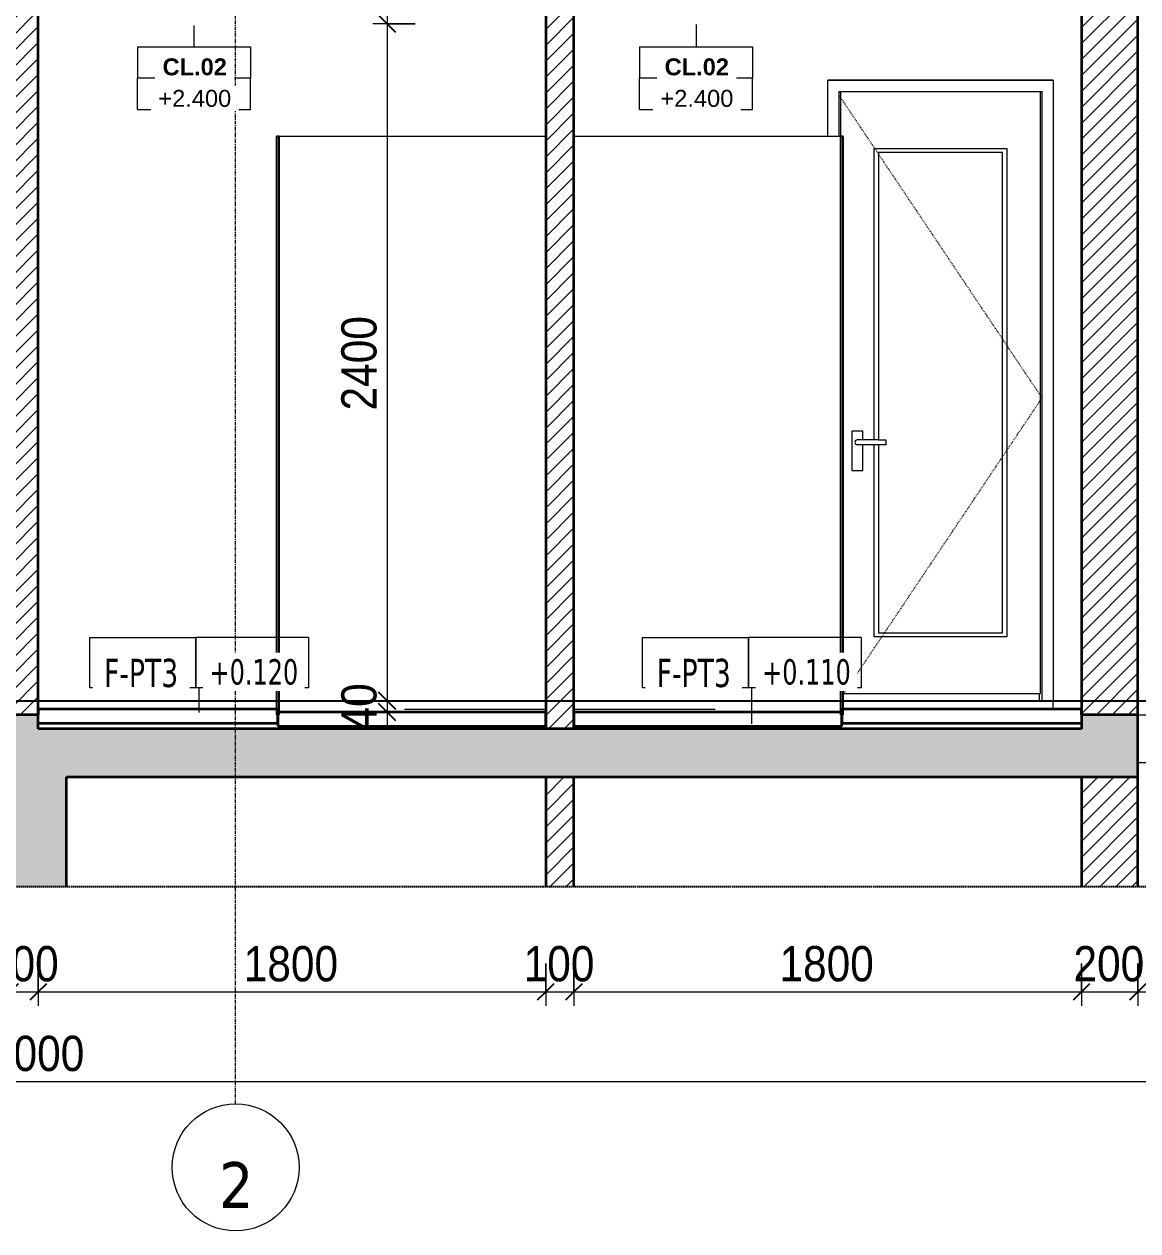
# Model space of a CAD drawing. Header units: millimetres. Extents: x 31499 to 223976, y 3719 to 80291.
# Drawn here: x 64151 to 68101, y 3721 to 7998 of the extents above; entities that cross this region are included whole.
import ezdxf

# ---------------------------------------------------------------- set-up
doc = ezdxf.new("R2010")
doc.units = ezdxf.units.MM
for name, pattern in [('Centre', [31.75, 6.35, -4.7625, 15.875, -4.7625]), ('Dash', [6, 3, -3]), ('Grid Line', [22.225, 12.7, -3.175, 3.175, -3.175]), ('Hidden', [7.14375, 4.7625, -2.38125])]:
    doc.linetypes.add(name, pattern=pattern)
for name, color, linetype, lineweight in [('0-5', 170, 'Continuous', 5), ('A-ANNO-DIMS', 211, 'Continuous', 9), ('A-ANNO-DIMS-50', 211, 'Continuous', 9), ('A-CLNG-IDEN', 151, 'Continuous', 9), ('A-DETL-GENF', 92, 'Continuous', 18), ('A-DETL-GENF-4', 92, 'Hidden', 25), ('A-DETL-GENF-5', 9, 'Continuous', 18), ('A-DETL-GENF-HDLN-1', 7, 'Dash', 18), ('A-DETL-MEDM', 33, 'Continuous', 35), ('A-DOOR', 31, 'Continuous', 18), ('A-DOOR-1', 7, 'Continuous', 18), ('A-FLOR-3', 7, 'Continuous', 18), ('A-FLOR-FNSH-1', 250, 'Continuous', 35), ('A-FLOR-IDEN', 11, 'Continuous', 9), ('A-FLOR-LEVL-2', 51, 'Centre', 9), ('A-GLAZ-CURT', 52, 'Continuous', 18), ('A-GLAZ-CURT-1', 90, 'Continuous', 25), ('A-GLAZ-CURT-2', 7, 'Continuous', 18), ('A-WALL', 113, 'Continuous', 18), ('A-WALL-5', 250, 'Continuous', 35), ('A-WALL-6', 7, 'Continuous', 18), ('A-WALL-PATT-1', 9, 'Continuous', 18), ('A-WALL-PATT-2', 111, 'Continuous', 18), ('M-EQPM', 50, 'Continuous', 18), ('M-EQPM-1', 50, 'Continuous', 25), ('S-GRID-1', 1, 'Grid Line', 9), ('S-GRID-IDEN', 1, 'Continuous', 9)]:
    doc.layers.add(name, color=color, linetype=linetype, lineweight=lineweight)
doc.styles.add('Arial_2', font='arial.ttf', dxfattribs={"height": 60})
doc.styles.add('Arial_B_3', font='arialbd.ttf', dxfattribs={"height": 60})
doc.styles.add('Tahoma', font='tahoma.ttf', dxfattribs={"width": 0.8, "height": 100})
doc.styles.add('Tahoma_1', font='tahoma.ttf', dxfattribs={"width": 0.8, "height": 90})
doc.styles.add('Tahoma_B', font='tahomabd.ttf', dxfattribs={"height": 162.5})
doc.styles.add('UTM Avo', font='', dxfattribs={"width": 0.9, "height": 125})
doc.styles.get('UTM Avo').set_extended_font_data('UTM Avo')
doc.dimstyles.new('1_Dim_chi_tiet_2_5', dxfattribs={"dimscale": 304.8, "dimtxt": 124.912619, "dimasz": 0.19685, "dimexe": 0.164042, "dimexo": 0.0625, "dimgap": 0.016404, "dimtad": 1, "dimdec": 0, "dimrnd": 5, "dimzin": 0, "dimdsep": 46, "dimtxsty": 'UTM Avo', "dimblk1": 'OBLIQUE', "dimblk2": 'OBLIQUE', "dimsah": 1, "dimcen": 0.09, "dimdle": 0.164042, "dimazin": 0, "dimtfac": 1, "dimtdec": 4, "dimtix": 1, "dimtmove": 0, "dimatfit": 3, "dimfxl": 0.328084, "dimfxlon": 1, "dimtvp": 1, "dimtolj": 1, "dimtzin": 0, "dimarcsym": 2})
pattern_1 = [(45, (37692.334, 15875), (-28.28427, 28.28427), [])]
pattern_2 = [(45, (63740.723, 15875), (-28.28427, 28.28427), [])]

# ---------------------------------------------------------------- blocks, each defined once
blk = doc.blocks.new('NCV_TKTC_KET CAU_rvt-3-TKCS_CĂN HỘ LOẠI 2A - MẶT CẮT 2')
at = {"layer": 'A-FLOR-3'}
for p, q in [((42052.6, 5550), (42452.6, 5550)), ((42452.6, 5380), (42052.6, 5380))]:
    blk.add_line(p, q, dxfattribs=at)
blk = doc.blocks.new('DOOR_CW_01 CANH MO-PANEL KINH - DIG_02-800x2200-CỬA NHÔM KÍNH-V40-TKCS_CĂN HỘ LOẠI 2A - MẶT CẮT 2')
at = {"layer": 'A-DETL-GENF-HDLN-1'}
for p, q in [((41712.6, 6673.5), (40992.6, 7747)), ((41007.6, 5622.4), (41712.6, 6673.5))]:
    blk.add_line(p, q, dxfattribs=at)
at = {"layer": 'A-DOOR-1'}
for p, q in [((41752.6, 7800), (40952.6, 7800)), ((40952.6, 7600), (40952.6, 7800)), ((41752.6, 7800), (41752.6, 5600)), ((40992.6, 7760), (40992.6, 7600)), ((40992.6, 7760), (41712.6, 7760)), ((41707.6, 7758), (40997.6, 7758)), ((40997.6, 7758), (40997.6, 7600)), ((41707.6, 5626), (41707.6, 7758)), ((41712.6, 5600), (41712.6, 7760)), ((41117.6, 6524.5), (41117.6, 7558)), ((41117.6, 7558), (41587.6, 7558)), ((41132.6, 7543), (41132.6, 6524.5)), ((41572.6, 7543), (41132.6, 7543)), ((41572.6, 5841), (41572.6, 7543)), ((41587.6, 7558), (41587.6, 5826)), ((41077.3, 6556), (41037.8, 6556)), ((41037.8, 6556), (41037.8, 6416)), ((41077.3, 6524.5), (41077.3, 6556)), ((41132.6, 6524.5), (41057.6, 6524.5)), ((41132.6, 6507.5), (41057.6, 6507.5)), ((41077.3, 6416), (41077.3, 6507.5)), ((41117.6, 5826), (41117.6, 6507.5)), ((41132.6, 6524.5), (41158.4, 6524.5)), ((41132.6, 6507.5), (41132.6, 5841)), ((41158.4, 6507.5), (41132.6, 6507.5)), ((41158.4, 6524.5), (41158.4, 6507.5)), ((41037.8, 6416), (41077.3, 6416)), ((41587.6, 5826), (41117.6, 5826)), ((41132.6, 5841), (41572.6, 5841)), ((41007.6, 5626), (41707.6, 5626)), ((41702.6, 5626), (41702.6, 5600)), ((41752.6, 5600), (41712.6, 5600))]:
    blk.add_line(p, q, dxfattribs=at)
for start, end in [(90, 180), (180, 270)]:
    blk.add_arc((41057.6, 6516), 8.5, start, end, dxfattribs=at)
blk = doc.blocks.new('System Panel - Glazed-901210-TKCS_CĂN HỘ LOẠI 2A - MẶT CẮT 2')
at = {"layer": 'A-GLAZ-CURT-1'}
for p, q in [((39007.564287, 7600), (38997.564287, 7600)), ((38997.564287, 7600), (38997.564287, 5550)), ((39007.564287, 5550), (39007.564287, 7600)), ((38997.564287, 5550), (39007.564287, 5550))]:
    blk.add_line(p, q, dxfattribs=at)
blk = doc.blocks.new('System Panel - Glazed-901211-TKCS_CĂN HỘ LOẠI 2A - MẶT CẮT 2')
at = {"layer": 'A-GLAZ-CURT-2'}
blk.add_line((39452.4, 7600), (39007.6, 7600), dxfattribs=at)
blk = doc.blocks.new('System Panel - Glazed-901212-TKCS_CĂN HỘ LOẠI 2A - MẶT CẮT 2')
at = {"layer": 'A-GLAZ-CURT-2'}
blk.add_line((39952.6, 7600), (39452.4, 7600), dxfattribs=at)
blk = doc.blocks.new('System Panel - Glazed-901217-TKCS_CĂN HỘ LOẠI 2A - MẶT CẮT 2')
at = {"layer": 'A-GLAZ-CURT-2'}
blk.add_line((40552.8, 7600), (40052.6, 7600), dxfattribs=at)
blk = doc.blocks.new('System Panel - Glazed-901218-TKCS_CĂN HỘ LOẠI 2A - MẶT CẮT 2')
at = {"layer": 'A-GLAZ-CURT-1'}
for p, q in [((41007.564287, 7600), (40997.564287, 7600)), ((40997.564287, 7600), (40997.564287, 5550)), ((41007.564287, 5550), (41007.564287, 7600)), ((40997.564287, 5550), (41007.564287, 5550))]:
    blk.add_line(p, q, dxfattribs=at)
blk = doc.blocks.new('System Panel - Glazed-901219-TKCS_CĂN HỘ LOẠI 2A - MẶT CẮT 2')
at = {"layer": 'A-GLAZ-CURT-2'}
blk.add_line((40997.6, 7600), (40552.8, 7600), dxfattribs=at)
blk = doc.blocks.new('NCV_TKTC_TANG 2_rvt-3-TKCS_CĂN HỘ LOẠI 2A - MẶT CẮT 2')
at = {"layer": 'A-WALL-PATT-1'}
h = blk.add_hatch(dxfattribs=at)
h.set_pattern_fill('FP_8', color=256, style=0, pattern_type=2)
h.set_pattern_definition(pattern_1)
h.paths.add_polyline_path([(39952.6, 5500), (40052.6, 5500), (40052.6, 8730), (39952.6, 8730), (39952.6, 5550)])
h = blk.add_hatch(dxfattribs=at)
h.set_pattern_fill('FP_8', color=256, style=0, pattern_type=2)
h.set_pattern_definition(pattern_1)
h.paths.add_polyline_path([(38052.6, 5550), (38152.6, 5550), (38152.6, 8350), (38052.6, 8350), (38052.6, 6096.2)])
at = {"layer": 'A-FLOR-3'}
for p, q in [((39452, 5570), (39952.6, 5570)), ((40052.6, 5570), (40553.2, 5570)), ((41007.6, 5600), (41752.6, 5600)), ((41752.6, 5570), (41752.6, 5600))]:
    blk.add_line(p, q, dxfattribs=at)
at = {"layer": 'A-FLOR-FNSH-1'}
for p, q in [((39002.6, 5570), (38152.6, 5570)), ((38152.6, 5570), (38152.6, 5550)), ((39002.6, 5520), (39002.6, 5570)), ((41852.6, 5570), (41002.6, 5570)), ((41002.6, 5570), (41002.6, 5520)), ((41852.6, 5550), (41852.6, 5570)), ((38152.6, 5520), (39002.6, 5520)), ((39952.6, 5560), (39002.6, 5560)), ((39002.6, 5560), (39002.6, 5510)), ((39952.6, 5510), (39952.6, 5560)), ((41002.6, 5560), (40052.6, 5560)), ((40052.6, 5560), (40052.6, 5510)), ((41002.6, 5510), (41002.6, 5560)), ((41002.6, 5520), (41852.6, 5520)), ((39002.6, 5510), (39952.6, 5510)), ((40052.6, 5510), (41002.6, 5510))]:
    blk.add_line(p, q, dxfattribs=at)
at = {"layer": 'A-WALL-5'}
for p, q in [((39952.6, 8730), (39952.6, 5500)), ((40052.6, 5500), (40052.6, 8730)), ((38152.6, 5550), (38152.6, 8350))]:
    blk.add_line(p, q, dxfattribs=at)
at = {"layer": 'A-WALL-6'}
for p, q in [((41852.6, 5570), (41852.6, 8000)), ((40952.6, 7600), (40952.6, 7800)), ((40952.6, 7800), (41752.6, 7800)), ((41752.6, 7800), (41752.6, 5600)), ((41752.6, 5600), (41007.6, 5600))]:
    blk.add_line(p, q, dxfattribs=at)
at = {"layer": 'A-DOOR'}
blk.add_blockref('DOOR_CW_01 CANH MO-PANEL KINH - DIG_02-800x2200-CỬA NHÔM KÍNH-V40-TKCS_CĂN HỘ LOẠI 2A - MẶT CẮT 2', (0, 0), dxfattribs=at)
at = {"layer": 'A-GLAZ-CURT'}
for name in ['System Panel - Glazed-901210-TKCS_CĂN HỘ LOẠI 2A - MẶT CẮT 2', 'System Panel - Glazed-901211-TKCS_CĂN HỘ LOẠI 2A - MẶT CẮT 2', 'System Panel - Glazed-901212-TKCS_CĂN HỘ LOẠI 2A - MẶT CẮT 2', 'System Panel - Glazed-901217-TKCS_CĂN HỘ LOẠI 2A - MẶT CẮT 2', 'System Panel - Glazed-901219-TKCS_CĂN HỘ LOẠI 2A - MẶT CẮT 2', 'System Panel - Glazed-901218-TKCS_CĂN HỘ LOẠI 2A - MẶT CẮT 2']:
    blk.add_blockref(name, (0, 0), dxfattribs=at)
blk = doc.blocks.new('NCV_TKTC_TANG 1_rvt-3-TKCS_CĂN HỘ LOẠI 2A - MẶT CẮT 2')
at = {"layer": 'A-WALL-PATT-1'}
h = blk.add_hatch(dxfattribs=at)
h.set_pattern_fill('FP_8', color=256, style=0, pattern_type=2)
h.set_pattern_definition(pattern_1)
h.paths.add_polyline_path([(40052.6, 4940), (40052.6, 5330), (39952.6, 5330), (39952.6, 4940)])
at = {"layer": 'A-WALL-5'}
for p, q in [((39952.6, 5330), (39952.6, 4940)), ((40052.6, 4940), (40052.6, 5330))]:
    blk.add_line(p, q, dxfattribs=at)
at = {"layer": 'A-WALL-6'}
blk.add_line((41852.6, 4940), (41852.6, 5330), dxfattribs=at)
blk = doc.blocks.new('TKTC_XREF_251221_MB TANG 2-7 - TKTC_XREF_251221_MB TANG 2-7-2039446-TKCS_CĂN HỘ LOẠI 2A - MẶT CẮT 2')
at = {"layer": 'M-EQPM-1'}
blk.add_line((33652.6, 5600), (42967, 5600), dxfattribs=at)
blk = doc.blocks.new('BORDER VIEW - BORDER VIEW-3699670-TKCS_CĂN HỘ LOẠI 2A - MẶT CẮT 2')
at = {"layer": 'A-DETL-GENF-4'}
blk.add_line((42817, 4940), (33502.6, 4940), dxfattribs=at)
blk = doc.blocks.new('Grid - M_Grid Head - Circle-353313-TKCS_CĂN HỘ LOẠI 2A - MẶT CẮT 2')
at = {"layer": 'S-GRID-IDEN'}
blk.add_circle((33652.6, 3945.8), 225, dxfattribs=at)
blk = doc.blocks.new('DIMBLOCK82-TKCS_CĂN HỘ LOẠI 2A - MẶT CẮT 2')
at = {"layer": 'A-ANNO-DIMS-50'}
for p, q in [((64101, 4668.1), (64101, 4518.1)), ((64101, 4568.1), (64101, 4668.1)), ((64201, 4668.1), (64201, 4518.1)), ((64201, 4568.1), (64201, 4668.1)), ((64101, 4568.1), (64201, 4568.1))]:
    blk.add_line(p, q, dxfattribs=at)
at = {"layer": 'A-ANNO-DIMS-50', "lineweight": 25}
for p, q in [((64101, 4568.1), (64131, 4598.1)), ((64201, 4568.1), (64231, 4598.1)), ((64101, 4568.1), (64071, 4538.1)), ((64201, 4568.1), (64171, 4538.1))]:
    blk.add_line(p, q, dxfattribs=at)
at = {"layer": 'A-ANNO-DIMS-50', "color": 0, "insert": (64022.6, 4730.4), "char_height": 125, "width": 308.118, "attachment_point": 1, "line_spacing_factor": 1.110334, "style": 'UTM Avo'}
blk.add_mtext('100', dxfattribs=at)
blk = doc.blocks.new('_Oblique')
at = {"color": 0, "linetype": 'ByBlock', "lineweight": -2}
blk.add_line((-0.5, -0.5), (0.5, 0.5), dxfattribs=at)
blk = doc.blocks.new('DIMBLOCK83-TKCS_CĂN HỘ LOẠI 2A - MẶT CẮT 2')
at = {"layer": 'A-ANNO-DIMS-50'}
for p, q in [((64201, 4668.1), (64201, 4518.1)), ((64201, 4568.1), (64201, 4668.1)), ((66001, 4668.1), (66001, 4518.1)), ((66001, 4568.1), (66001, 4668.1)), ((64201, 4568.1), (66001, 4568.1))]:
    blk.add_line(p, q, dxfattribs=at)
at = {"layer": 'A-ANNO-DIMS-50', "lineweight": 25}
for p, q in [((64201, 4568.1), (64231, 4598.1)), ((66001, 4568.1), (66031, 4598.1)), ((64201, 4568.1), (64171, 4538.1)), ((66001, 4568.1), (65971, 4538.1))]:
    blk.add_line(p, q, dxfattribs=at)
at = {"layer": 'A-ANNO-DIMS-50', "color": 0, "insert": (64929.8, 4730.4), "char_height": 125, "width": 410.824, "attachment_point": 1, "line_spacing_factor": 1.110334, "style": 'UTM Avo'}
blk.add_mtext('1800', dxfattribs=at)
blk = doc.blocks.new('DIMBLOCK84-TKCS_CĂN HỘ LOẠI 2A - MẶT CẮT 2')
at = {"layer": 'A-ANNO-DIMS-50'}
for p, q in [((66001, 4668.1), (66001, 4518.1)), ((66001, 4568.1), (66001, 4668.1)), ((66101, 4668.1), (66101, 4518.1)), ((66101, 4568.1), (66101, 4668.1)), ((66001, 4568.1), (66101, 4568.1))]:
    blk.add_line(p, q, dxfattribs=at)
at = {"layer": 'A-ANNO-DIMS-50', "lineweight": 25}
for p, q in [((66001, 4568.1), (66031, 4598.1)), ((66101, 4568.1), (66131, 4598.1)), ((66001, 4568.1), (65971, 4538.1)), ((66101, 4568.1), (66071, 4538.1))]:
    blk.add_line(p, q, dxfattribs=at)
at = {"layer": 'A-ANNO-DIMS-50', "color": 0, "insert": (65922.6, 4730.4), "char_height": 125, "width": 308.118, "attachment_point": 1, "line_spacing_factor": 1.110334, "style": 'UTM Avo'}
blk.add_mtext('100', dxfattribs=at)
blk = doc.blocks.new('DIMBLOCK85-TKCS_CĂN HỘ LOẠI 2A - MẶT CẮT 2')
at = {"layer": 'A-ANNO-DIMS-50'}
for p, q in [((66101, 4668.1), (66101, 4518.1)), ((66101, 4568.1), (66101, 4668.1)), ((67901, 4668.1), (67901, 4518.1)), ((67901, 4568.1), (67901, 4668.1)), ((66101, 4568.1), (67901, 4568.1))]:
    blk.add_line(p, q, dxfattribs=at)
at = {"layer": 'A-ANNO-DIMS-50', "lineweight": 25}
for p, q in [((66101, 4568.1), (66131, 4598.1)), ((67901, 4568.1), (67931, 4598.1)), ((66101, 4568.1), (66071, 4538.1)), ((67901, 4568.1), (67871, 4538.1))]:
    blk.add_line(p, q, dxfattribs=at)
at = {"layer": 'A-ANNO-DIMS-50', "color": 0, "insert": (66829.8, 4730.4), "char_height": 125, "width": 410.824, "attachment_point": 1, "line_spacing_factor": 1.110334, "style": 'UTM Avo'}
blk.add_mtext('1800', dxfattribs=at)
blk = doc.blocks.new('DIMBLOCK86-TKCS_CĂN HỘ LOẠI 2A - MẶT CẮT 2')
at = {"layer": 'A-ANNO-DIMS-50'}
for p, q in [((67901, 4668.1), (67901, 4518.1)), ((67901, 4568.1), (67901, 4668.1)), ((68101, 4668.1), (68101, 4518.1)), ((68101, 4568.1), (68101, 4668.1)), ((67901, 4568.1), (68101, 4568.1))]:
    blk.add_line(p, q, dxfattribs=at)
at = {"layer": 'A-ANNO-DIMS-50', "lineweight": 25}
for p, q in [((67901, 4568.1), (67931, 4598.1)), ((68101, 4568.1), (68131, 4598.1)), ((67901, 4568.1), (67871, 4538.1)), ((68101, 4568.1), (68071, 4538.1))]:
    blk.add_line(p, q, dxfattribs=at)
at = {"layer": 'A-ANNO-DIMS-50', "color": 0, "insert": (67872.6, 4730.4), "char_height": 125, "width": 308.118, "attachment_point": 1, "line_spacing_factor": 1.110334, "style": 'UTM Avo'}
blk.add_mtext('200', dxfattribs=at)
blk = doc.blocks.new('DIMBLOCK87-TKCS_CĂN HỘ LOẠI 2A - MẶT CẮT 2')
at = {"layer": 'A-ANNO-DIMS-50'}
for p, q in [((68101, 4668.1), (68101, 4518.1)), ((68101, 4568.1), (68101, 4668.1)), ((68701, 4668.1), (68701, 4518.1)), ((68701, 4568.1), (68701, 4668.1)), ((68101, 4568.1), (68751, 4568.1))]:
    blk.add_line(p, q, dxfattribs=at)
at = {"layer": 'A-ANNO-DIMS-50', "lineweight": 25}
for p, q in [((68101, 4568.1), (68131, 4598.1)), ((68701, 4568.1), (68731, 4598.1)), ((68101, 4568.1), (68071, 4538.1)), ((68701, 4568.1), (68671, 4538.1))]:
    blk.add_line(p, q, dxfattribs=at)
at = {"layer": 'A-ANNO-DIMS-50', "color": 0, "insert": (68272.6, 4730.4), "char_height": 125, "width": 308.118, "attachment_point": 1, "line_spacing_factor": 1.110334, "style": 'UTM Avo'}
blk.add_mtext('600', dxfattribs=at)
blk = doc.blocks.new('DIMBLOCK88-TKCS_CĂN HỘ LOẠI 2A - MẶT CẮT 2')
at = {"layer": 'A-ANNO-DIMS-50'}
for p, q in [((59701, 4350), (59701, 4200)), ((59701, 4250), (59701, 4350)), ((68701, 4350), (68701, 4200)), ((68701, 4250), (68701, 4350)), ((59651, 4250), (68751, 4250))]:
    blk.add_line(p, q, dxfattribs=at)
at = {"layer": 'A-ANNO-DIMS-50', "lineweight": 25}
for p, q in [((59701, 4250), (59731, 4280)), ((68701, 4250), (68731, 4280)), ((59701, 4250), (59671, 4220)), ((68701, 4250), (68671, 4220))]:
    blk.add_line(p, q, dxfattribs=at)
at = {"layer": 'A-ANNO-DIMS-50', "color": 0, "insert": (64029.8, 4412.4), "char_height": 125, "width": 410.824, "attachment_point": 1, "line_spacing_factor": 1.110334, "style": 'UTM Avo'}
blk.add_mtext('9000', dxfattribs=at)
blk = doc.blocks.new('TAG SAN - TTG - TAG FFL-4075299-TKCS_CĂN HỘ LOẠI 2A - MẶT CẮT 2')
at = {"layer": 'A-FLOR-IDEN'}
for p, q in [((35315.5, 5669.1), (35315.5, 5847.9)), ((35315.5, 5847.9), (35691.5, 5847.9)), ((35691.5, 5847.9), (35691.5, 5669.1)), ((36091.5, 5847.9), (35691.5, 5847.9)), ((35691.5, 5669.1), (35691.5, 5847.9)), ((36091.5, 5847.9), (36091.5, 5669.1)), ((35691.5, 5669.1), (35315.5, 5669.1)), ((36091.5, 5669.1), (35691.5, 5669.1))]:
    blk.add_line(p, q, dxfattribs=at)
blk = doc.blocks.new('DIMBLOCK89-TKCS_CĂN HỘ LOẠI 2A - MẶT CẮT 2')
at = {"layer": 'A-ANNO-DIMS-50'}
for p, q in [((65438.2, 8050), (65438.2, 5600)), ((65538.2, 8000), (65388.2, 8000)), ((65438.2, 8000), (65538.2, 8000)), ((65538.2, 5600), (65388.2, 5600)), ((65438.2, 5600), (65538.2, 5600))]:
    blk.add_line(p, q, dxfattribs=at)
at = {"layer": 'A-ANNO-DIMS-50', "lineweight": 25}
for p, q in [((65438.2, 8000), (65408.2, 8030)), ((65438.2, 8000), (65468.2, 7970)), ((65438.2, 5600), (65408.2, 5630)), ((65438.2, 5600), (65468.2, 5570))]:
    blk.add_line(p, q, dxfattribs=at)
at = {"layer": 'A-ANNO-DIMS-50', "color": 0, "insert": (65275.8, 6628.8), "char_height": 125, "width": 410.824, "attachment_point": 1, "rotation": 90, "line_spacing_factor": 1.110334, "style": 'UTM Avo'}
blk.add_mtext('2400', dxfattribs=at)
blk = doc.blocks.new('DIMBLOCK90-TKCS_CĂN HỘ LOẠI 2A - MẶT CẮT 2')
at = {"layer": 'A-ANNO-DIMS-50', "lineweight": 25}
for p, q in [((65438.2, 5600), (65408.2, 5630)), ((65438.2, 5560), (65408.2, 5590)), ((65438.2, 5600), (65468.2, 5570)), ((65438.2, 5560), (65468.2, 5530))]:
    blk.add_line(p, q, dxfattribs=at)
at = {"layer": 'A-ANNO-DIMS-50'}
for p, q in [((65538.2, 5600), (65388.2, 5600)), ((65438.2, 5600), (65438.2, 5510)), ((65438.2, 5600), (65538.2, 5600)), ((65538.2, 5560), (65388.2, 5560)), ((65438.2, 5560), (65538.2, 5560))]:
    blk.add_line(p, q, dxfattribs=at)
at = {"layer": 'A-ANNO-DIMS-50', "color": 0, "insert": (65275.8, 5494.4), "char_height": 125, "width": 205.412, "attachment_point": 1, "rotation": 90, "line_spacing_factor": 1.110334, "style": 'UTM Avo'}
blk.add_mtext('40', dxfattribs=at)
blk = doc.blocks.new('M_Ceiling Tag w Height - M_Ceiling Tag w Height-4076435-TKCS_CĂN HỘ LOẠI 2A - MẶT CẮT 2')
at = {"layer": 'A-CLNG-IDEN'}
for p, q in [((38504.2, 7917.8), (38504.2, 7806.6)), ((38504.2, 7917.8), (38905.4, 7917.8)), ((38905.4, 7917.8), (38905.4, 7806.6)), ((38504.2, 7695.3), (38504.2, 7806.6)), ((38905.4, 7806.6), (38504.2, 7806.6)), ((38905.4, 7695.3), (38905.4, 7806.6)), ((38504.2, 7695.3), (38905.4, 7695.3))]:
    blk.add_line(p, q, dxfattribs=at)

msp = doc.modelspace()

# ---------------------------------------------------------------- hatches: boundary and pattern name
at = {"layer": 'A-DETL-GENF-5'}
h = msp.add_hatch(dxfattribs=at)
h.set_pattern_fill('FP_3', color=256, style=0, pattern_type=2)
h.set_pattern_definition([(50, (63740.72, 15875), (364.368, -31.878), [38.1, -419.1]), (355, (63740.72, 15875), (-70.486, 382.113), [30.48, -335.28]), (100.451, (63771.1, 15872.34), (293.885, 350.233), [32.38, -356.18]), (46.184, (63740.72, 15976.6), (542.158, -84.086), [57.15, -628.65]), (96.636, (63785.9, 15969.6), (474.805, 494.855), [48.57, -534.27]), (351.184, (63740.7, 15976.6), (474.81, 494.85), [45.72, -502.92]), (21, (63791.52, 15951.2), (303.2285, -204.5305), [38.1, -419.1]), (326, (63791.52, 15951.2), (123.604, 368.376), [30.48, -335.28]), (71.451, (63816.8, 15934.16), (426.834, 163.843), [32.38, -356.18]), (37.5, (63740.72, 15875), (6.1766, 169.1102), [3.353, -327.863, 3.353, -337.007, -336.55]), (37.5, (63740.72, 15875), (6.1766, 169.1102), [-671.576, 3.353, -333.197]), (7.5, (63740.72, 15875), (133.639, 200.3615), [3.353, -190.703, 3.353, -320.243, -128.27]), (7.5, (63740.72, 15875), (133.639, 200.3615), [-517.652, 3.353, -124.917]), (327.5, (63627.44, 15875), (271.1818, -11.4584), [3.353, -123.647, 3.353, -392.887, -525.78]), (327.5, (63627.44, 15875), (271.1818, -11.4584), [-523.24, 3.353, -522.427]), (317.5, (63576.64, 15875), (296.2585, 50.853), [3.353, -161.747, 3.353, -259.791, -373.38]), (317.5, (63576.64, 15875), (296.2585, 50.853), [-428.244, 3.353, -370.027]), (45, (63740.72, 15875), (-125.7236, 125.7236), []), (45, (63740.72, 16065.5), (-125.7236, 125.7236), [])])
h.paths.add_polyline_path([(68526, 4940), (68701, 4940), (68701, 5150), (69015.4, 5150), (69015.4, 5380), (68701, 5380), (68700.6, 5550), (68501, 5550), (68501, 4940)])
h.paths.add_polyline_path([(64035.1, 4940), (64301, 4940), (64301, 5330), (68101, 5330), (68101, 5550), (67901, 5550), (67901, 5500), (64201, 5500), (64201, 5550), (59701, 5550), (59701, 4950), (60001, 4950), (60001, 5380), (64001, 5380), (64001, 4940)])
h.paths.add_polyline_path([(63062.9, 7810), (63091, 7810), (63091, 7920), (63011, 7920), (63011, 7810)])
h.paths.add_polyline_path([(68701.4, 8150), (68701.4, 8550), (69015.4, 8550), (69015.4, 8780), (68701, 8780), (68701, 8950), (68501, 8950), (68501, 8150), (68701, 8150)])
h.paths.add_polyline_path([(64101, 8350), (64301, 8350), (64301, 8730), (68101, 8730), (68101, 8950), (67901, 8950), (67901, 8900), (64201, 8900), (64201, 8950), (59701, 8950), (59701, 8350), (60001, 8350), (60001, 8785), (64001, 8785), (64001, 8350), (64091, 8350)])
at = {"layer": 'A-WALL-PATT-2'}
h = msp.add_hatch(dxfattribs=at)
h.set_pattern_fill('FP_8', color=256, style=0, pattern_type=2)
h.set_pattern_definition(pattern_2)
h.paths.add_polyline_path([(67901, 5550), (68101, 5550), (68101, 8730), (67901, 8730), (67901, 5600)])
h = msp.add_hatch(dxfattribs=at)
h.set_pattern_fill('FP_8', color=256, style=0, pattern_type=2)
h.set_pattern_definition(pattern_2)
h.paths.add_polyline_path([(68101, 4940), (68101, 5330), (67901, 5330), (67901, 4940), (68001, 4940)])

# ---------------------------------------------------------------- linework, layer by layer
at = {"layer": 'A-CLNG-IDEN'}
for p, q in [((64753.2, 7993.5), (64753.2, 7917.8)), ((66534, 7996.8), (66534, 7917.8))]:
    msp.add_line(p, q, dxfattribs=at)
at = {"layer": 'A-DETL-MEDM'}
for p, q in [((64201, 5550), (59701, 5550)), ((64201, 5500), (64201, 5550)), ((68101, 5550), (67901, 5550)), ((67901, 5550), (67901, 5500)), ((68101, 5330), (68101, 5550)), ((67901, 5500), (64201, 5500)), ((64301, 4940), (64301, 5330)), ((64301, 5330), (68101, 5330))]:
    msp.add_line(p, q, dxfattribs=at)
at = {"layer": 'A-FLOR-IDEN'}
for p, q in [((64771.9, 5558.8), (64771.9, 5645.8)), ((66731.9, 5518.1), (66731.9, 5645.8))]:
    msp.add_line(p, q, dxfattribs=at)
at = {"layer": 'A-FLOR-LEVL-2'}
msp.add_line((59018.2, 5600), (69624, 5600), dxfattribs=at)
at = {"layer": 'A-WALL'}
msp.add_line((68101, 5600), (68751, 5600), dxfattribs=at)
at = {"layer": 'A-WALL-5'}
for p, q in [((67901, 8730), (67901, 5550)), ((68101, 5550), (68101, 8730)), ((67901, 5330), (67901, 4940)), ((68101, 4940), (68101, 5330))]:
    msp.add_line(p, q, dxfattribs=at)
at = {"layer": 'S-GRID-1'}
for p, q in [((64901, 5420.8), (64901, 8900.2)), ((64901, 4170.8), (64901, 5420.8))]:
    msp.add_line(p, q, dxfattribs=at)

# ---------------------------------------------------------------- block references
at = {"layer": '0-5'}
for name in ['NCV_TKTC_KET CAU_rvt-3-TKCS_CĂN HỘ LOẠI 2A - MẶT CẮT 2', 'NCV_TKTC_TANG 2_rvt-3-TKCS_CĂN HỘ LOẠI 2A - MẶT CẮT 2', 'NCV_TKTC_TANG 1_rvt-3-TKCS_CĂN HỘ LOẠI 2A - MẶT CẮT 2']:
    msp.add_blockref(name, (26048.4, 0), dxfattribs=at)
at = {"layer": 'A-CLNG-IDEN'}
for p in [(26048.4, 0), (27829.2, 0)]:
    msp.add_blockref('M_Ceiling Tag w Height - M_Ceiling Tag w Height-4076435-TKCS_CĂN HỘ LOẠI 2A - MẶT CẮT 2', p, dxfattribs=at)
at = {"layer": 'A-DETL-GENF'}
msp.add_blockref('BORDER VIEW - BORDER VIEW-3699670-TKCS_CĂN HỘ LOẠI 2A - MẶT CẮT 2', (26048.4, 0), dxfattribs=at)
at = {"layer": 'A-FLOR-IDEN'}
for p in [(29068.5, -23.3), (31028.5, -23.3)]:
    msp.add_blockref('TAG SAN - TTG - TAG FFL-4075299-TKCS_CĂN HỘ LOẠI 2A - MẶT CẮT 2', p, dxfattribs=at)
at = {"layer": 'M-EQPM'}
msp.add_blockref('TKTC_XREF_251221_MB TANG 2-7 - TKTC_XREF_251221_MB TANG 2-7-2039446-TKCS_CĂN HỘ LOẠI 2A - MẶT CẮT 2', (26048.4, 0), dxfattribs=at)
at = {"layer": 'S-GRID-IDEN'}
msp.add_blockref('Grid - M_Grid Head - Circle-353313-TKCS_CĂN HỘ LOẠI 2A - MẶT CẮT 2', (31248.4, 0), dxfattribs=at)

# ---------------------------------------------------------------- dimensions: what is measured, and where the dimension line sits
at = {"layer": 'A-ANNO-DIMS'}
for base, p1, p2, override, picture, middle in [((65438.2, 5600), (65538.2, 8000), (65538.2, 5600), {"dimpost": '<>', "dimfxl": 2400}, 'DIMBLOCK89-TKCS_CĂN HỘ LOẠI 2A - MẶT CẮT 2', (65368.5, 6800)), ((65438.2, 5560), (65538.2, 5600), (65538.2, 5560), {"dimpost": '<>', "dimfxl": 40}, 'DIMBLOCK90-TKCS_CĂN HỘ LOẠI 2A - MẶT CẮT 2', (65368.5, 5580))]:
    dim = msp.add_linear_dim(base=base, p1=p1, p2=p2, angle=90, dimstyle='1_Dim_chi_tiet_2_5', override=override, dxfattribs=at)
    dim.commit()
    dim.dimension.update_dxf_attribs({"geometry": picture, "text_midpoint": middle})
for base, p1, p2, override, picture, middle in [((64201, 4568.1), (64101, 4668.1), (64201, 4668.1), {"dimpost": '<>', "dimfxl": 100}, 'DIMBLOCK82-TKCS_CĂN HỘ LOẠI 2A - MẶT CẮT 2', (64151, 4637.7)), ((66001, 4568.1), (64201, 4668.1), (66001, 4668.1), {"dimpost": '<>', "dimfxl": 1800}, 'DIMBLOCK83-TKCS_CĂN HỘ LOẠI 2A - MẶT CẮT 2', (65101, 4637.7)), ((66101, 4568.1), (66001, 4668.1), (66101, 4668.1), {"dimpost": '<>', "dimfxl": 100}, 'DIMBLOCK84-TKCS_CĂN HỘ LOẠI 2A - MẶT CẮT 2', (66051, 4637.7)), ((67901, 4568.1), (66101, 4668.1), (67901, 4668.1), {"dimpost": '<>', "dimfxl": 1800.071331}, 'DIMBLOCK85-TKCS_CĂN HỘ LOẠI 2A - MẶT CẮT 2', (67001, 4637.7)), ((68101, 4568.1), (67901, 4668.1), (68101, 4668.1), {"dimpost": '<>', "dimfxl": 200}, 'DIMBLOCK86-TKCS_CĂN HỘ LOẠI 2A - MẶT CẮT 2', (68001, 4637.7)), ((68701, 4568.1), (68101, 4668.1), (68701, 4668.1), {"dimpost": '<>', "dimfxl": 599.928669}, 'DIMBLOCK87-TKCS_CĂN HỘ LOẠI 2A - MẶT CẮT 2', (68401, 4637.7)), ((68701, 4250), (59701, 4350), (68701, 4350), {"dimpost": '<>', "dimfxl": 9000}, 'DIMBLOCK88-TKCS_CĂN HỘ LOẠI 2A - MẶT CẮT 2', (64201, 4319.7))]:
    dim = msp.add_linear_dim(base=base, p1=p1, p2=p2, dimstyle='1_Dim_chi_tiet_2_5', override=override, dxfattribs=at)
    dim.commit()
    dim.dimension.update_dxf_attribs({"geometry": picture, "text_midpoint": middle})

# ---------------------------------------------------------------- next in the draw order: texts
at = {"layer": 'A-CLNG-IDEN', "char_height": 60, "attachment_point": 5, "line_spacing_factor": 0.936439, "bg_fill": 3, "box_fill_scale": 1.25, "bg_fill_color": 256, "bg_fill_true_color": 13158600, "bg_fill_transparency": 0}
for s, insert, width, style in [('\\pt634.9998,1270.0002,1905,2539.9998,3175.0002,3810,4444.9998,5080.0002,5715,6349.9998,6985.0002,7620,8254.9998,8890.0002,9525,10159.9998,10795.0002,11430,12064.9998,12700.0002,13335,13969.9998,14605.0002,15240,15874.9998,16510.0002,17145,17779.9998,18415.0002,19050,19684.9998,20320.0002;CL.02', (64756, 7846.6), 251.5, 'Arial_B_3'), ('\\pt634.9998,1270.0002,1905,2539.9998,3175.0002,3810,4444.9998,5080.0002,5715,6349.9998,6985.0002,7620,8254.9998,8890.0002,9525,10159.9998,10795.0002,11430,12064.9998,12700.0002,13335,13969.9998,14605.0002,15240,15874.9998,16510.0002,17145,17779.9998,18415.0002,19050,19684.9998,20320.0002;CL.02', (66536.7, 7846.6), 251.5, 'Arial_B_3'), ('\\pt634.9998,1270.0002,1905,2539.9998,3175.0002,3810,4444.9998,5080.0002,5715,6349.9998,6985.0002,7620,8254.9998,8890.0002,9525,10159.9998,10795.0002,11430,12064.9998,12700.0002,13335,13969.9998,14605.0002,15240,15874.9998,16510.0002,17145,17779.9998,18415.0002,19050,19684.9998,20320.0002;+2.400', (64756.2, 7734.9), 281, 'Arial_2'), ('\\pt634.9998,1270.0002,1905,2539.9998,3175.0002,3810,4444.9998,5080.0002,5715,6349.9998,6985.0002,7620,8254.9998,8890.0002,9525,10159.9998,10795.0002,11430,12064.9998,12700.0002,13335,13969.9998,14605.0002,15240,15874.9998,16510.0002,17145,17779.9998,18415.0002,19050,19684.9998,20320.0002;+2.400', (66537, 7734.9), 281, 'Arial_2')]:
    msp.add_mtext(s, dxfattribs=dict(at, insert=insert, width=width, style=style))
at = {"layer": 'A-FLOR-IDEN', "attachment_point": 5, "line_spacing_factor": 0.996129, "bg_fill": 3, "box_fill_scale": 1.25, "bg_fill_color": 256, "bg_fill_true_color": 13158600, "bg_fill_transparency": 0}
for s, insert, char_height, width, style in [('\\pt4,8,12,16,20,24,28,32,36,40,44,48,52,56,60,64,68,72,76,80,84,88,92,96,100,104,108,112,116,120,124,128;F-PT3', (64565.8, 5697.6), 100, 293.6, 'Tahoma'), ('\\pt3.9996,8.0001,11.9997,16.0002,19.9998,24.0003,27.9999,32.0004,36,39.9996,44.0001,47.9997,52.0002,55.9998,60.0003,63.9999,68.0004,72,75.9996,80.0001,83.9997,88.0002,91.9998,96.0003,99.9999,104.0004,108,111.9996,116.0001,119.9997,124.0002,127.9998;+0.120', (64965.8, 5701.6), 90, 314.8, 'Tahoma_1'), ('\\pt4,8,12,16,20,24,28,32,36,40,44,48,52,56,60,64,68,72,76,80,84,88,92,96,100,104,108,112,116,120,124,128;F-PT3', (66525.7, 5697.6), 100, 293.6, 'Tahoma'), ('\\pt3.9996,8.0001,11.9997,16.0002,19.9998,24.0003,27.9999,32.0004,36,39.9996,44.0001,47.9997,52.0002,55.9998,60.0003,63.9999,68.0004,72,75.9996,80.0001,83.9997,88.0002,91.9998,96.0003,99.9999,104.0004,108,111.9996,116.0001,119.9997,124.0002,127.9998;+0.110', (66925.7, 5701.6), 90, 314.8, 'Tahoma_1')]:
    msp.add_mtext(s, dxfattribs=dict(at, insert=insert, char_height=char_height, width=width, style=style))
at = {"layer": 'S-GRID-IDEN', "insert": (64903.3, 3883.4), "char_height": 162.5, "width": 145.5, "attachment_point": 5, "line_spacing_factor": 0.996129, "style": 'Tahoma_B', "bg_fill": 3, "box_fill_scale": 1.25, "bg_fill_color": 256, "bg_fill_true_color": 13158600, "bg_fill_transparency": 0}
msp.add_mtext('\\pt634.99962,1269.99925,1905.0005,2540.00013,3174.99975,3809.99937,4445.00062,5080.00025,5714.99987,6349.9995,6985.00075,7620.00037,8255,8889.99962,9524.99925,10160.0005,10795.00013,11429.99975,12064.99938,12700.00063,13335.00025,13969.99988,14604.9995,15240.00075,15875.00038,16510,17144.99963,17779.99925,18415.0005,19050.00013,19684.99975,20319.99938;2', dxfattribs=at)

doc.saveas('drawing.dxf')
